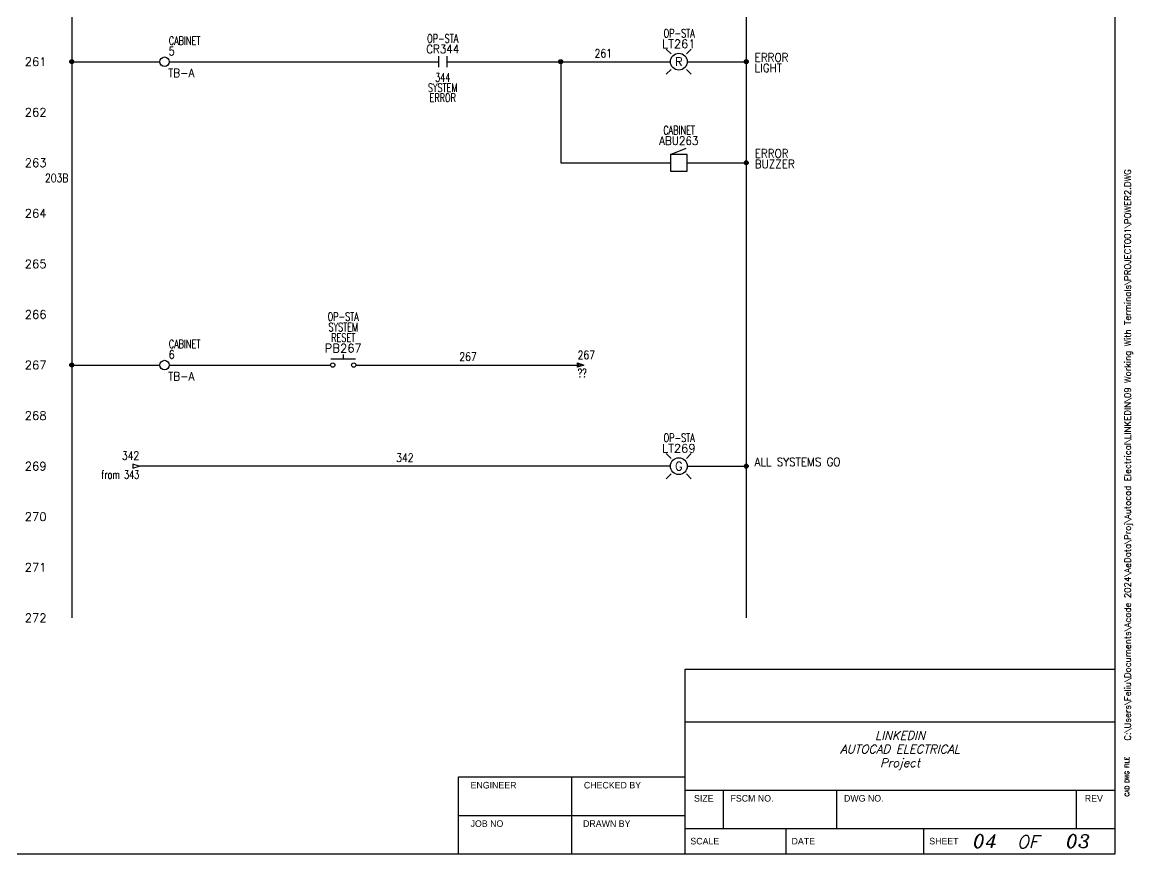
# Model space of a CAD drawing. Header units: inches. Extents: x 0 to 33.7, y 0 to 22.4.
# Drawn here: x 17.26 to 33.73, y 0 to 12.34 of the extents above; entities that cross this region are included whole.
import ezdxf
from ezdxf.enums import TextEntityAlignment as Align

# ---------------------------------------------------------------- set-up
doc = ezdxf.new("R2010")
doc.units = ezdxf.units.IN
doc.header["$MEASUREMENT"] = 0
for name, color, linetype in [('DESC', 1, 'Continuous'), ('DESCCHILD', 20, 'Continuous'), ('LOC', 8, 'Continuous'), ('MISC', 5, 'Continuous'), ('SYMS', 7, 'Continuous'), ('TAGS', 5, 'Continuous'), ('TERMS', 6, 'Continuous'), ('TITLE', 7, 'Continuous'), ('WHT_16AWG', 7, 'Continuous'), ('WIRENO', 3, 'Continuous'), ('WIREREF', 52, 'Continuous'), ('WIREREF_DEST', 3, 'Continuous'), ('XREF', 7, 'Continuous'), ('XREFCHILD', 134, 'Continuous')]:
    doc.layers.add(name, color=color, linetype=linetype)
doc.styles.add('ITALIC', font='ITALIC')
doc.styles.add('SIMPLEX', font='SIMPLEX')
doc.styles.add('WD', font='romans.shx')

# ---------------------------------------------------------------- blocks, each defined once
blk = doc.blocks.new('ACADE D Titleblock')
for p, q in [((33.469, 0), (33.469, 22.427)), ((33.469, 0), (33.469, 22.427)), ((27.094, 2.737), (33.469, 2.737)), ((27.094, 0), (27.094, 2.737)), ((27.094, 1.957), (33.469, 1.957)), ((23.734, 1.14), (27.094, 1.14)), ((23.734, 0), (23.734, 1.14)), ((25.414, 0), (25.414, 1.14)), ((27.094, 0.945), (33.469, 0.945)), ((27.664, 0.375), (27.664, 0.945)), ((29.344, 0.375), (29.344, 0.945)), ((32.899, 0.375), (32.899, 0.945)), ((23.734, 0.57), (27.094, 0.57)), ((27.094, 0.375), (33.469, 0.375)), ((28.594, 0), (28.594, 0.375)), ((30.635, 0), (30.635, 0.375)), ((0, 0), (33.469, 0))]:
    blk.add_line(p, q)
for s, p in [('ENGINEER', (23.913, 0.969)), ('CHECKED BY', (25.593, 0.969)), ('SIZE', (27.226, 0.774)), ('FSCM NO.', (27.767, 0.774)), ('DWG NO.', (29.45, 0.774)), ('REV', (33.02, 0.774)), ('JOB NO', (23.913, 0.399)), ('DRAWN BY', (25.581, 0.399)), ('SCALE', (27.172, 0.139)), ('DATE', (28.672, 0.139)), ('SHEET', (30.714, 0.139))]:
    blk.add_text(s, height=0.0975).set_placement(p)
at = {"layer": 'TITLE', "style": 'SIMPLEX'}
blk.add_text('CAD DWG FILE', height=0.0625, rotation=90, dxfattribs=at).set_placement((33.677, 0.849))
at = {"layer": 'TITLE', "style": 'ITALIC'}
blk.add_text('OF', height=0.1875, dxfattribs=at).set_placement((32.173, 0.176), align=Align.MIDDLE_CENTER)
at = {"layer": 'TITLE', "style": 'SIMPLEX'}
blk.add_attdef('CAD#', (33.701, 1.677), '', height=0.0938, rotation=90, dxfattribs=at)
at = {"layer": 'TITLE', "style": 'ITALIC'}
for tag, height, p in [('TITLE#1', 0.125, (30.281, 1.755)), ('TITLE#2', 0.125, (30.281, 1.552)), ('TITLE#3', 0.125, (30.281, 1.35)), ('TITLE#4', 0.125, (30.281, 1.147)), ('DWG#', 0.2, (31.121, 0.66)), ('SH#', 0.2, (31.541, 0.187)), ('SHTS', 0.2, (32.92, 0.187))]:
    blk.add_attdef(tag, text='', height=height, dxfattribs=at).set_placement(p, align=Align.MIDDLE_CENTER)
at = {"layer": 'TITLE'}
for tag, p, style in [('ENGINEER', (24.406, 0.664), 'ITALIC'), ('CHKDBY', (26.023, 0.664), 'ITALIC'), ('JOB#', (24.632, 0.092), 'ITALIC'), ('DRAWNBY', (26.093, 0.092), 'ITALIC'), ('SCALE', (27.742, 0.139), 'SIMPLEX'), ('DATE', (29.152, 0.139), 'SIMPLEX')]:
    blk.add_attdef(tag, p, '', height=0.0975, dxfattribs=dict(at, style=style))
at = {"layer": 'TITLE', "flags": 9}
blk.add_attdef('WD_TB', (27.182, -0.207), '', height=0.125, dxfattribs=at)
blk = doc.blocks.new('WDDOT')
for radius in [0.03, 0.0187, 0.00929]:
    blk.add_circle((0, 0), radius)
blk = doc.blocks.new('HLT1G')
for p, q in [((-0.115, 0.115), (-0.186, 0.186)), ((0.115, 0.115), (0.186, 0.186)), ((-0.115, -0.115), (-0.186, -0.186)), ((0.115, -0.115), (0.186, -0.186))]:
    blk.add_line(p, q)
blk.add_circle((0, 0), 0.125)
at = {"style": 'WD', "width": 0.7}
for tag, p in [('INST', (0.006, 0.528)), ('LOC', (0.006, 0.359))]:
    blk.add_attdef(tag, text='', height=0.125, dxfattribs=at).set_placement(p, align=Align.CENTER)
at = {"style": 'WD'}
blk.add_attdef('TAG1', text='', height=0.125, dxfattribs=at).set_placement((0, 0.202), align=Align.CENTER)
at = {"style": 'WD', "flags": 9}
blk.add_attdef('FAMILY', text='', height=0.01, dxfattribs=at).set_placement((-0.005, 0.161), align=Align.CENTER)
at = {"style": 'WD'}
blk.add_attdef('COLOR', text='', height=0.125, dxfattribs=at).set_placement((0, 0), align=Align.MIDDLE)
at = {"style": 'WD', "flags": 1}
for tag, p in [('X4TERM01', (-0.125, 0)), ('X1TERM02', (0.125, 0))]:
    blk.add_attdef(tag, p, '', height=0.0125, dxfattribs=at)
at = {"linetype": 'Continuous', "style": 'WD', "flags": 9}
blk.add_attdef('ASSYCODE', text='', height=0.01, dxfattribs=at).set_placement((-0.003, 0.096), align=Align.CENTER)
at = {"linetype": 'Continuous', "style": 'WD', "flags": 1}
for tag, p in [('MFG', (0, 0.121)), ('CAT', (0, 0.14))]:
    blk.add_attdef(tag, text='', height=0.01, dxfattribs=at).set_placement(p, align=Align.MIDDLE)
at = {"style": 'WD'}
for tag, p, width in [('DESC1', (1.125, 0), 0.9), ('WDTAGALT', (1.125, -0.312), 0.7)]:
    blk.add_attdef(tag, p, '', height=0.125, dxfattribs=dict(at, width=width))
at = {"linetype": 'Continuous', "style": 'WD', "flags": 8}
blk.add_attdef('TERM01', text='', height=0.125, dxfattribs=at).set_placement((-0.175, -0.031), align=Align.TOP_RIGHT)
blk.add_attdef('TERM02', text='', height=0.125, dxfattribs=at).set_placement((0.175, -0.031), align=Align.TOP_LEFT)
at = {"style": 'WD', "width": 0.9}
blk.add_attdef('DESC2', text='', height=0.125, dxfattribs=at).set_placement((1.125, -0.031), align=Align.TOP_LEFT)
blk = doc.blocks.new('HCR21')
at = {"linetype": 'Continuous'}
for p, q in [((-0.062, 0.08), (-0.062, -0.08)), ((0.062, 0.08), (0.062, -0.08))]:
    blk.add_line(p, q, dxfattribs=at)
at = {"style": 'WD'}
for tag, width, p in [('INST', 0.7, (0, 0.451)), ('LOC', 0.7, (0, 0.281)), ('TAG2', 0.9, (0, 0.125)), ('DESC1', 0.7, (0, -0.449)), ('XREF', 0.7, (0, -0.297)), ('DESC2', 0.7, (0, -0.597)), ('DESC3', 0.7, (0, -0.744))]:
    blk.add_attdef(tag, text='', height=0.125, dxfattribs=dict(at, width=width)).set_placement(p, align=Align.CENTER)
for tag, p, height, flags in [('X4TERM01', (-0.062, 0), 0.0125, 1), ('X1TERM02', (0.062, 0), 0.0125, 1), ('FAMILY', (0.097, 0.053), 0.01, 9), ('CONTACT', (0.097, 0.036), 0.01, 1)]:
    blk.add_attdef(tag, p, '', height=height, dxfattribs=dict(at, flags=flags))
for tag, p in [('X2LINK', (0, 0.125)), ('X8LINK', (0, -0.125))]:
    blk.add_attdef(tag, p, '', height=0.01, dxfattribs=at)
at = {"linetype": 'Continuous', "style": 'WD', "flags": 8}
blk.add_attdef('TERM01', text='', height=0.125, dxfattribs=at).set_placement((-0.125, -0.016), align=Align.TOP_RIGHT)
blk.add_attdef('TERM02', text='', height=0.125, dxfattribs=at).set_placement((0.125, -0.016), align=Align.TOP_LEFT)
blk = doc.blocks.new('HLT1R')
for p, q in [((-0.115, 0.115), (-0.186, 0.186)), ((0.115, 0.115), (0.186, 0.186)), ((-0.115, -0.115), (-0.186, -0.186)), ((0.115, -0.115), (0.186, -0.186))]:
    blk.add_line(p, q)
blk.add_circle((0, 0), 0.125)
at = {"style": 'WD', "width": 0.7}
for tag, p in [('INST', (0.006, 0.528)), ('LOC', (0.006, 0.359))]:
    blk.add_attdef(tag, text='', height=0.125, dxfattribs=at).set_placement(p, align=Align.CENTER)
at = {"style": 'WD'}
blk.add_attdef('TAG1', text='', height=0.125, dxfattribs=at).set_placement((0, 0.202), align=Align.CENTER)
at = {"style": 'WD', "flags": 9}
blk.add_attdef('FAMILY', text='', height=0.01, dxfattribs=at).set_placement((-0.005, 0.161), align=Align.CENTER)
at = {"style": 'WD'}
blk.add_attdef('COLOR', text='', height=0.125, dxfattribs=at).set_placement((0, 0), align=Align.MIDDLE)
at = {"style": 'WD', "flags": 1}
for tag, p in [('X4TERM01', (-0.125, 0)), ('X1TERM02', (0.125, 0))]:
    blk.add_attdef(tag, p, '', height=0.0125, dxfattribs=at)
at = {"linetype": 'Continuous', "style": 'WD', "flags": 9}
blk.add_attdef('ASSYCODE', text='', height=0.01, dxfattribs=at).set_placement((-0.003, 0.098), align=Align.CENTER)
at = {"linetype": 'Continuous', "style": 'WD', "flags": 1}
for tag, p in [('MFG', (0, 0.121)), ('CAT', (0, 0.14))]:
    blk.add_attdef(tag, text='', height=0.01, dxfattribs=at).set_placement(p, align=Align.MIDDLE)
at = {"style": 'WD'}
for tag, p, width in [('DESC1', (1.125, 0), 0.9), ('WDTAGALT', (1.125, -0.312), 0.7)]:
    blk.add_attdef(tag, p, '', height=0.125, dxfattribs=dict(at, width=width))
at = {"linetype": 'Continuous', "style": 'WD', "flags": 8}
blk.add_attdef('TERM01', text='', height=0.125, dxfattribs=at).set_placement((-0.175, -0.031), align=Align.TOP_RIGHT)
blk.add_attdef('TERM02', text='', height=0.125, dxfattribs=at).set_placement((0.175, -0.031), align=Align.TOP_LEFT)
at = {"style": 'WD', "width": 0.9}
blk.add_attdef('DESC2', text='', height=0.125, dxfattribs=at).set_placement((1.125, -0.031), align=Align.TOP_LEFT)
blk = doc.blocks.new('HAN1Z')
for p, q in [((-0.125, 0.125), (0.109, 0.219)), ((0.125, 0.125), (-0.125, 0.125)), ((-0.125, 0.125), (-0.125, -0.125)), ((0.125, -0.125), (0.125, 0.125)), ((-0.125, -0.125), (0.125, -0.125))]:
    blk.add_line(p, q)
at = {"style": 'WD'}
for tag, width, p in [('INST', 0.7, (0.006, 0.591)), ('LOC', 0.7, (0.006, 0.421)), ('TAG1', 0.9, (0, 0.265))]:
    blk.add_attdef(tag, text='', height=0.125, dxfattribs=dict(at, width=width)).set_placement(p, align=Align.CENTER)
at = {"style": 'WD', "flags": 9}
blk.add_attdef('FAMILY', text='', height=0.01, dxfattribs=at).set_placement((-0.005, 0.17), align=Align.CENTER)
at = {"style": 'WD', "width": 0.9}
for tag, p in [('DESC1', (1.126, 0.076)), ('DESC2', (1.126, -0.081))]:
    blk.add_attdef(tag, p, '', height=0.125, dxfattribs=at)
at = {"style": 'WD', "flags": 1}
for tag, p in [('X4TERM01', (-0.125, 0)), ('X1TERM02', (0.125, 0))]:
    blk.add_attdef(tag, p, '', height=0.0125, dxfattribs=at)
at = {"linetype": 'Continuous', "style": 'WD', "flags": 9}
blk.add_attdef('ASSYCODE', text='', height=0.01, dxfattribs=at).set_placement((0, 0.109), align=Align.CENTER)
at = {"linetype": 'Continuous', "style": 'WD', "flags": 1}
for tag, p in [('MFG', (0, 0.14)), ('CAT', (0, 0.159))]:
    blk.add_attdef(tag, text='', height=0.01, dxfattribs=at).set_placement(p, align=Align.MIDDLE)
at = {"linetype": 'Continuous', "style": 'WD'}
blk.add_attdef('TERM01', text='', height=0.125, dxfattribs=at).set_placement((-0.169, -0.035), align=Align.TOP_RIGHT)
blk.add_attdef('TERM02', text='', height=0.125, dxfattribs=at).set_placement((0.169, -0.035), align=Align.TOP_LEFT)
blk = doc.blocks.new('HPB11')
for p, q in [((-0.185, 0.094), (0.18, 0.094)), ((0, 0.156), (0, 0.094))]:
    blk.add_line(p, q)
for centre in [(-0.155, 0), (0.155, 0)]:
    blk.add_circle(centre, 0.0322)
at = {"style": 'WD', "width": 0.7}
for tag, p in [('INST', (0, 0.826)), ('LOC', (0, 0.656)), ('DESC1', (0, 0.5)), ('DESC2', (0, 0.344)), ('XREF', (0, -0.219))]:
    blk.add_attdef(tag, text='', height=0.125, dxfattribs=at).set_placement(p, align=Align.CENTER)
at = {"style": 'WD'}
blk.add_attdef('TAG1', text='', height=0.125, dxfattribs=at).set_placement((0, 0.188), align=Align.CENTER)
for tag, p in [('X2LINK', (0, 0.219)), ('X8LINK', (0, 0))]:
    blk.add_attdef(tag, p, '', height=0.01, dxfattribs=at)
for tag, p, height, flags in [('X4TERM01', (-0.188, 0), 0.0125, 1), ('X1TERM02', (0.188, 0), 0.0125, 1), ('FAMILY', (0.205, 0.152), 0.01, 9), ('CONTACT', (0.205, 0.136), 0.01, 1)]:
    blk.add_attdef(tag, p, '', height=height, dxfattribs=dict(at, flags=flags))
at = {"linetype": 'Continuous', "style": 'WD', "flags": 9}
for tag, p in [('ASSYCODE', (0.23, 0.071)), ('MFG', (0.228, 0.089)), ('CAT', (0.23, 0.108))]:
    blk.add_attdef(tag, text='', height=0.01, dxfattribs=at).set_placement(p, align=Align.CENTER)
at = {"linetype": 'Continuous', "style": 'WD', "flags": 8}
blk.add_attdef('TERM01', text='', height=0.125, dxfattribs=at).set_placement((-0.25, -0.031), align=Align.TOP_RIGHT)
blk.add_attdef('TERM02', text='', height=0.125, dxfattribs=at).set_placement((0.25, -0.031), align=Align.TOP_LEFT)
blk = doc.blocks.new('HA1S1')
for points in [[(0, 0), (0, 0.031), (0.094, 0), (0, -0.031), (0, 0)], [(0.011, 0.016), (0.011, -0.016), (0.058, 0), (0.011, 0.016)]]:
    blk.add_lwpolyline(points)
at = {"style": 'WD', "width": 0.8, "flags": 8}
blk.add_attdef('WIRENO', (0, 0.087), '', height=0.125, dxfattribs=at)
at = {"style": 'WD', "flags": 1}
for tag, p in [('SIGCODE', (-0.02, 0.047)), ('X4TERM01', (0, 0))]:
    blk.add_attdef(tag, p, '', height=0.01, dxfattribs=at)
at = {"style": 'WD', "width": 0.7}
for tag, p in [('XREF', (0, -0.181)), ('DESC1', (0, -0.356))]:
    blk.add_attdef(tag, p, '', height=0.125, dxfattribs=at)
blk = doc.blocks.new('HA1D3')
blk.add_lwpolyline([(-0.094, 0), (-0.094, -0.031), (0, 0), (-0.094, 0.031), (-0.094, 0)])
at = {"style": 'WD', "width": 0.8, "flags": 8}
blk.add_attdef('WIRENO', text='', height=0.125, dxfattribs=at).set_placement((0, 0.094), align=Align.RIGHT)
at = {"style": 'WD', "flags": 1}
blk.add_attdef('SIGCODE', text='', height=0.01, dxfattribs=at).set_placement((-0.02, 0.047), align=Align.RIGHT)
blk.add_attdef('X1TERM01', (0, 0), '', height=0.01, dxfattribs=at)
at = {"style": 'WD', "width": 0.7}
for tag, p in [('XREF', (0, -0.188)), ('DESC1', (0, -0.375))]:
    blk.add_attdef(tag, text='', height=0.125, dxfattribs=at).set_placement(p, align=Align.RIGHT)
blk = doc.blocks.new('WD_WNV')
at = {"linetype": 'Continuous', "style": 'WD', "width": 0.8}
blk.add_attdef('WIRENO', text='', height=0.125, dxfattribs=at).set_placement((-0.05, 0), align=Align.MIDDLE_RIGHT)
at = {"style": 'WD', "flags": 1}
for tag, p in [('W01USER', (-0.062, 0.094)), ('W02USER', (-0.062, 0.086)), ('W03USER', (-0.062, 0.078)), ('W04USER', (-0.062, 0.07)), ('W05USER', (-0.062, 0.062)), ('W06USER', (-0.062, 0.055)), ('W07USER', (-0.062, 0.047)), ('W08USER', (-0.062, 0.039)), ('W09USER', (-0.062, 0.031)), ('W10USER', (-0.062, 0.023))]:
    blk.add_attdef(tag, text='', height=0.005, dxfattribs=at).set_placement(p, align=Align.CENTER)
blk = doc.blocks.new('WD_WNH')
at = {"linetype": 'Continuous', "style": 'WD', "width": 0.8}
blk.add_attdef('WIRENO', text='', height=0.125, dxfattribs=at).set_placement((0, 0.062), align=Align.CENTER)
at = {"style": 'WD', "flags": 1}
for tag, p in [('W01USER', (0, 0.078)), ('W02USER', (0, 0.07)), ('W03USER', (0, 0.062)), ('W04USER', (0, 0.055)), ('W05USER', (0, 0.047)), ('W06USER', (0, 0.039)), ('W07USER', (0, 0.031)), ('W08USER', (0, 0.023)), ('W09USER', (0, 0.016)), ('W10USER', (0, 0.008))]:
    blk.add_attdef(tag, text='', height=0.005, dxfattribs=at).set_placement(p, align=Align.CENTER)
blk = doc.blocks.new('HT0002')
blk.add_circle((0, 0), 0.0699)
at = {"style": 'WD'}
for tag, p, width in [('INST', (0.062, 0.42), 0.7), ('LOC', (0.062, 0.25), 0.7), ('DESC1', (0.053, -0.385), 0.8)]:
    blk.add_attdef(tag, p, '', height=0.125, dxfattribs=dict(at, width=width))
at = {"linetype": 'Continuous', "style": 'WD'}
for tag, p, height, width, flags in [('TERM01', (0.062, 0.094), 0.125, 0.8, 8), ('TAGSTRIP', (0.053, -0.229), 0.125, 0.9, 8), ('CAT', (0.213, -0.406), 0.109, 0.8, 1), ('DESC2', (0.053, -0.541), 0.125, 0.8, 8), ('DESC3', (0.053, -0.698), 0.125, 0.8, 8)]:
    blk.add_attdef(tag, p, '', height=height, dxfattribs=dict(at, width=width, flags=flags))
at = {"style": 'WD', "flags": 1}
for tag, p, height in [('X4TERM01', (-0.07, 0), 0.0125), ('X4TERMDESC01', (-0.055, -0.023), 0.025), ('X2TERMDESC01', (-0.006, 0.029), 0.025), ('STRIPSEQ', (0, 0), 0.00125), ('X2TERM01', (0, 0.07), 0.0125), ('X2PIN01', (0.033, 0.084), 0.0125), ('X1TERMDESC01', (0.039, 0.007), 0.025), ('X1TERM01', (0.07, 0), 0.0125), ('X1PIN01', (0.087, 0.016), 0.0125), ('X4PIN01', (-0.114, -0.038), 0.0125), ('LINKTERM', (0, -0.002), 0.00125), ('X8TERM01', (0, -0.07), 0.0125), ('X8TERMDESC01', (0, -0.054), 0.025), ('X8PIN01', (0.026, -0.096), 0.0125)]:
    blk.add_attdef(tag, p, '', height=height, dxfattribs=at)
at = {"linetype": 'Continuous', "style": 'WD', "width": 0.8, "flags": 1}
blk.add_attdef('MFG', text='', height=0.109, dxfattribs=at).set_placement((0.088, -0.406), align=Align.RIGHT)
at = {"style": 'WD', "width": 0.7, "flags": 1}
blk.add_attdef('ASSYCODE', (0.062, -0.281), '', height=0.01, dxfattribs=at)

msp = doc.modelspace()

# ---------------------------------------------------------------- linework, layer by layer
at = {"layer": 'WHT_16AWG'}
for p, q in [((28, 20.375), (28, 3.5)), ((18, 19.812), (18, 3.5)), ((18, 11.75), (19.305, 11.75)), ((19.445, 11.75), (23.438, 11.75)), ((23.562, 11.75), (26.875, 11.75)), ((25.25, 11.75), (25.25, 10.25)), ((27.125, 11.75), (28, 11.75)), ((25.25, 10.25), (26.875, 10.25)), ((27.125, 10.25), (28, 10.25)), ((18, 7.25), (19.305, 7.25)), ((19.445, 7.25), (21.837, 7.25)), ((22.212, 7.25), (22.25, 7.25)), ((22.25, 7.25), (25.5, 7.25)), ((26.875, 5.75), (19, 5.75)), ((27.125, 5.75), (28, 5.75))]:
    msp.add_line(p, q, dxfattribs=at)

# ---------------------------------------------------------------- block references
ref = msp.add_blockref('ACADE D Titleblock', (0, 0))
ref.add_attrib('SHTS', '03', dxfattribs={"layer": 'MISC', "color": 1, "height": 0.2, "style": 'ITALIC'}).set_placement((32.92, 0.187), align=Align.MIDDLE_CENTER)
ref.add_attrib('TITLE#3', 'Project', dxfattribs={"layer": 'MISC', "color": 1, "height": 0.125, "style": 'ITALIC'}).set_placement((30.281, 1.35), align=Align.MIDDLE_CENTER)
ref.add_attrib('TITLE#2', 'AUTOCAD ELECTRICAL', dxfattribs={"layer": 'MISC', "color": 1, "height": 0.125, "style": 'ITALIC'}).set_placement((30.281, 1.552), align=Align.MIDDLE_CENTER)
ref.add_attrib('SH#', '04', dxfattribs={"layer": 'MISC', "color": 1, "height": 0.2, "style": 'ITALIC'}).set_placement((31.541, 0.187), align=Align.MIDDLE_CENTER)
ref.add_attrib('CAD#', 'C:\\Users\\Feliu\\Documents\\Acade 2024\\AeData\\Proj\\Autocad Electrical\\LINKEDIN\\09 Working With Terminals\\PROJECT001\\POWER2.DWG', (33.701, 1.677), dxfattribs={"layer": 'MISC', "color": 1, "height": 0.09375, "rotation": 90, "style": 'SIMPLEX'})
ref.add_attrib('TITLE#1', 'LINKEDIN', dxfattribs={"layer": 'MISC', "color": 1, "height": 0.125, "style": 'ITALIC'}).set_placement((30.281, 1.755), align=Align.MIDDLE_CENTER)
at = {"layer": 'SYMS'}
ref = msp.add_blockref('HLT1R', (27, 11.75), dxfattribs=at)
ref.add_attrib('LOC', 'OP-STA', dxfattribs={"layer": 'LOC', "height": 0.125, "style": 'WD', "width": 0.7}).set_placement((27.006, 12.109), align=Align.CENTER)
ref.add_attrib('DESC2', 'LIGHT', dxfattribs={"layer": 'DESC', "height": 0.125, "style": 'WD', "width": 0.9}).set_placement((28.125, 11.719), align=Align.TOP_LEFT)
ref.add_attrib('DESC1', 'ERROR', (28.125, 11.75), dxfattribs={"layer": 'DESC', "height": 0.125, "style": 'WD', "width": 0.9})
ref.add_attrib('TAG1', 'LT261', dxfattribs={"layer": 'TAGS', "height": 0.125, "style": 'WD'}).set_placement((27, 11.952), align=Align.CENTER)
ref.add_attrib('COLOR', 'R', dxfattribs={"layer": 'MISC', "height": 0.125, "style": 'WD'}).set_placement((27, 11.75), align=Align.MIDDLE)
ref = msp.add_blockref('HT0002', (19.375, 11.75), dxfattribs=at)
ref.add_attrib('TERM01', '5', (19.438, 11.844), dxfattribs={"layer": 'TERMS', "linetype": 'Continuous', "height": 0.125, "style": 'WD', "width": 0.8, "flags": 8})
ref.add_attrib('LOC', 'CABINET', (19.438, 12), dxfattribs={"layer": 'LOC', "height": 0.125, "style": 'WD', "width": 0.7})
ref.add_attrib('TAGSTRIP', 'TB-A', (19.428, 11.521), dxfattribs={"layer": 'TAGS', "linetype": 'Continuous', "height": 0.125, "style": 'WD', "width": 0.9, "flags": 8})
ref = msp.add_blockref('HCR21', (23.5, 11.75), dxfattribs=at)
ref.add_attrib('LOC', 'OP-STA', dxfattribs={"layer": 'LOC', "height": 0.125, "style": 'WD', "width": 0.7}).set_placement((23.5, 12.031), align=Align.CENTER)
ref.add_attrib('XREF', '344', dxfattribs={"layer": 'XREFCHILD', "height": 0.125, "style": 'WD', "width": 0.7}).set_placement((23.5, 11.453), align=Align.CENTER)
ref.add_attrib('DESC2', 'ERROR', dxfattribs={"layer": 'DESCCHILD', "height": 0.125, "style": 'WD', "width": 0.7}).set_placement((23.5, 11.153), align=Align.CENTER)
ref.add_attrib('DESC1', 'SYSTEM', dxfattribs={"layer": 'DESCCHILD', "height": 0.125, "style": 'WD', "width": 0.7}).set_placement((23.5, 11.301), align=Align.CENTER)
ref.add_attrib('TAG2', 'CR344', dxfattribs={"layer": 'TAGS', "height": 0.125, "style": 'WD', "width": 0.9}).set_placement((23.5, 11.875), align=Align.CENTER)
for p in [(18, 11.75), (25.25, 11.75), (28, 11.75), (28, 10.25), (18, 7.25), (28, 5.75)]:
    msp.add_blockref('WDDOT', p, dxfattribs=at)
ref = msp.add_blockref('HAN1Z', (27, 10.25), dxfattribs=at)
ref.add_attrib('LOC', 'CABINET', dxfattribs={"layer": 'LOC', "height": 0.125, "style": 'WD', "width": 0.7}).set_placement((27.006, 10.671), align=Align.CENTER)
ref.add_attrib('DESC2', 'BUZZER', (28.126, 10.169), dxfattribs={"layer": 'DESC', "height": 0.125, "style": 'WD', "width": 0.9})
ref.add_attrib('DESC1', 'ERROR', (28.126, 10.326), dxfattribs={"layer": 'DESC', "height": 0.125, "style": 'WD', "width": 0.9})
ref.add_attrib('TAG1', 'ABU263', dxfattribs={"layer": 'TAGS', "height": 0.125, "style": 'WD', "width": 0.9}).set_placement((27, 10.515), align=Align.CENTER)
ref = msp.add_blockref('HPB11', (22.025, 7.25), dxfattribs=at)
ref.add_attrib('LOC', 'OP-STA', dxfattribs={"layer": 'LOC', "height": 0.125, "style": 'WD', "width": 0.7}).set_placement((22.025, 7.906), align=Align.CENTER)
ref.add_attrib('DESC2', 'RESET', dxfattribs={"layer": 'DESC', "height": 0.125, "style": 'WD', "width": 0.7}).set_placement((22.025, 7.594), align=Align.CENTER)
ref.add_attrib('DESC1', 'SYSTEM', dxfattribs={"layer": 'DESC', "height": 0.125, "style": 'WD', "width": 0.7}).set_placement((22.025, 7.75), align=Align.CENTER)
ref.add_attrib('TAG1', 'PB267', dxfattribs={"layer": 'TAGS', "height": 0.125, "style": 'WD'}).set_placement((22.025, 7.438), align=Align.CENTER)
ref = msp.add_blockref('HT0002', (19.375, 7.25), dxfattribs=at)
ref.add_attrib('TERM01', '6', (19.438, 7.344), dxfattribs={"layer": 'TERMS', "linetype": 'Continuous', "height": 0.125, "style": 'WD', "width": 0.8, "flags": 8})
ref.add_attrib('LOC', 'CABINET', (19.438, 7.5), dxfattribs={"layer": 'LOC', "height": 0.125, "style": 'WD', "width": 0.7})
ref.add_attrib('TAGSTRIP', 'TB-A', (19.428, 7.021), dxfattribs={"layer": 'TAGS', "linetype": 'Continuous', "height": 0.125, "style": 'WD', "width": 0.9, "flags": 8})
ref = msp.add_blockref('HA1S1', (25.5, 7.25), dxfattribs=at)
ref.add_attrib('WIRENO', '267', (25.5, 7.338), dxfattribs={"layer": 'WIREREF', "height": 0.125, "style": 'WD', "width": 0.8, "flags": 8})
ref.add_attrib('XREF', '??', (25.5, 7.069), dxfattribs={"layer": 'XREF', "height": 0.125, "style": 'WD', "width": 0.7})
ref = msp.add_blockref('HLT1G', (27, 5.75), dxfattribs=at)
ref.add_attrib('LOC', 'OP-STA', dxfattribs={"layer": 'LOC', "height": 0.125, "style": 'WD', "width": 0.7}).set_placement((27.006, 6.109), align=Align.CENTER)
ref.add_attrib('DESC1', 'ALL SYSTEMS GO', (28.125, 5.75), dxfattribs={"layer": 'DESC', "height": 0.125, "style": 'WD', "width": 0.9})
ref.add_attrib('TAG1', 'LT269', dxfattribs={"layer": 'TAGS', "height": 0.125, "style": 'WD'}).set_placement((27, 5.952), align=Align.CENTER)
ref.add_attrib('COLOR', 'G', dxfattribs={"layer": 'MISC', "height": 0.125, "style": 'WD'}).set_placement((27, 5.75), align=Align.MIDDLE)
ref = msp.add_blockref('HA1D3', (19, 5.75), dxfattribs=at)
ref.add_attrib('WIRENO', '342', dxfattribs={"layer": 'WIREREF_DEST', "height": 0.125, "style": 'WD', "width": 0.8, "flags": 8}).set_placement((19, 5.844), align=Align.RIGHT)
ref.add_attrib('XREF', 'from 343', dxfattribs={"layer": 'XREF', "height": 0.125, "style": 'WD', "width": 0.7}).set_placement((19, 5.562), align=Align.RIGHT)
at = {"layer": 'WIRENO'}
ref = msp.add_blockref('WD_WNH', (25.881, 11.75), dxfattribs=at)
ref.add_attrib('WIRENO', '261', dxfattribs={"linetype": 'Continuous', "height": 0.125, "style": 'WD', "width": 0.8}).set_placement((25.881, 11.812), align=Align.CENTER)
ref = msp.add_blockref('WD_WNV', (18, 10.025), dxfattribs=at)
ref.add_attrib('WIRENO', '203B', dxfattribs={"linetype": 'Continuous', "height": 0.125, "style": 'WD', "width": 0.8}).set_placement((17.95, 10.025), align=Align.MIDDLE_RIGHT)
ref = msp.add_blockref('WD_WNH', (23.875, 7.25), dxfattribs=at)
ref.add_attrib('WIRENO', '267', dxfattribs={"linetype": 'Continuous', "height": 0.125, "style": 'WD', "width": 0.8}).set_placement((23.875, 7.312), align=Align.CENTER)
ref = msp.add_blockref('WD_WNH', (22.938, 5.75), dxfattribs=at)
ref.add_attrib('WIRENO', '342', dxfattribs={"linetype": 'Continuous', "height": 0.125, "style": 'WD', "width": 0.8}).set_placement((22.938, 5.812), align=Align.CENTER)

# ---------------------------------------------------------------- texts
at = {"style": 'WD'}
for s, p in [('261', (17.625, 11.75)), ('262', (17.625, 11)), ('263', (17.625, 10.25)), ('264', (17.625, 9.5)), ('265', (17.625, 8.75)), ('266', (17.625, 8)), ('267', (17.625, 7.25)), ('268', (17.625, 6.5)), ('269', (17.625, 5.75)), ('270', (17.625, 5)), ('271', (17.625, 4.25)), ('272', (17.625, 3.5))]:
    msp.add_text(s, height=0.125, dxfattribs=at).set_placement(p, align=Align.MIDDLE_RIGHT)

doc.saveas('drawing.dxf')
